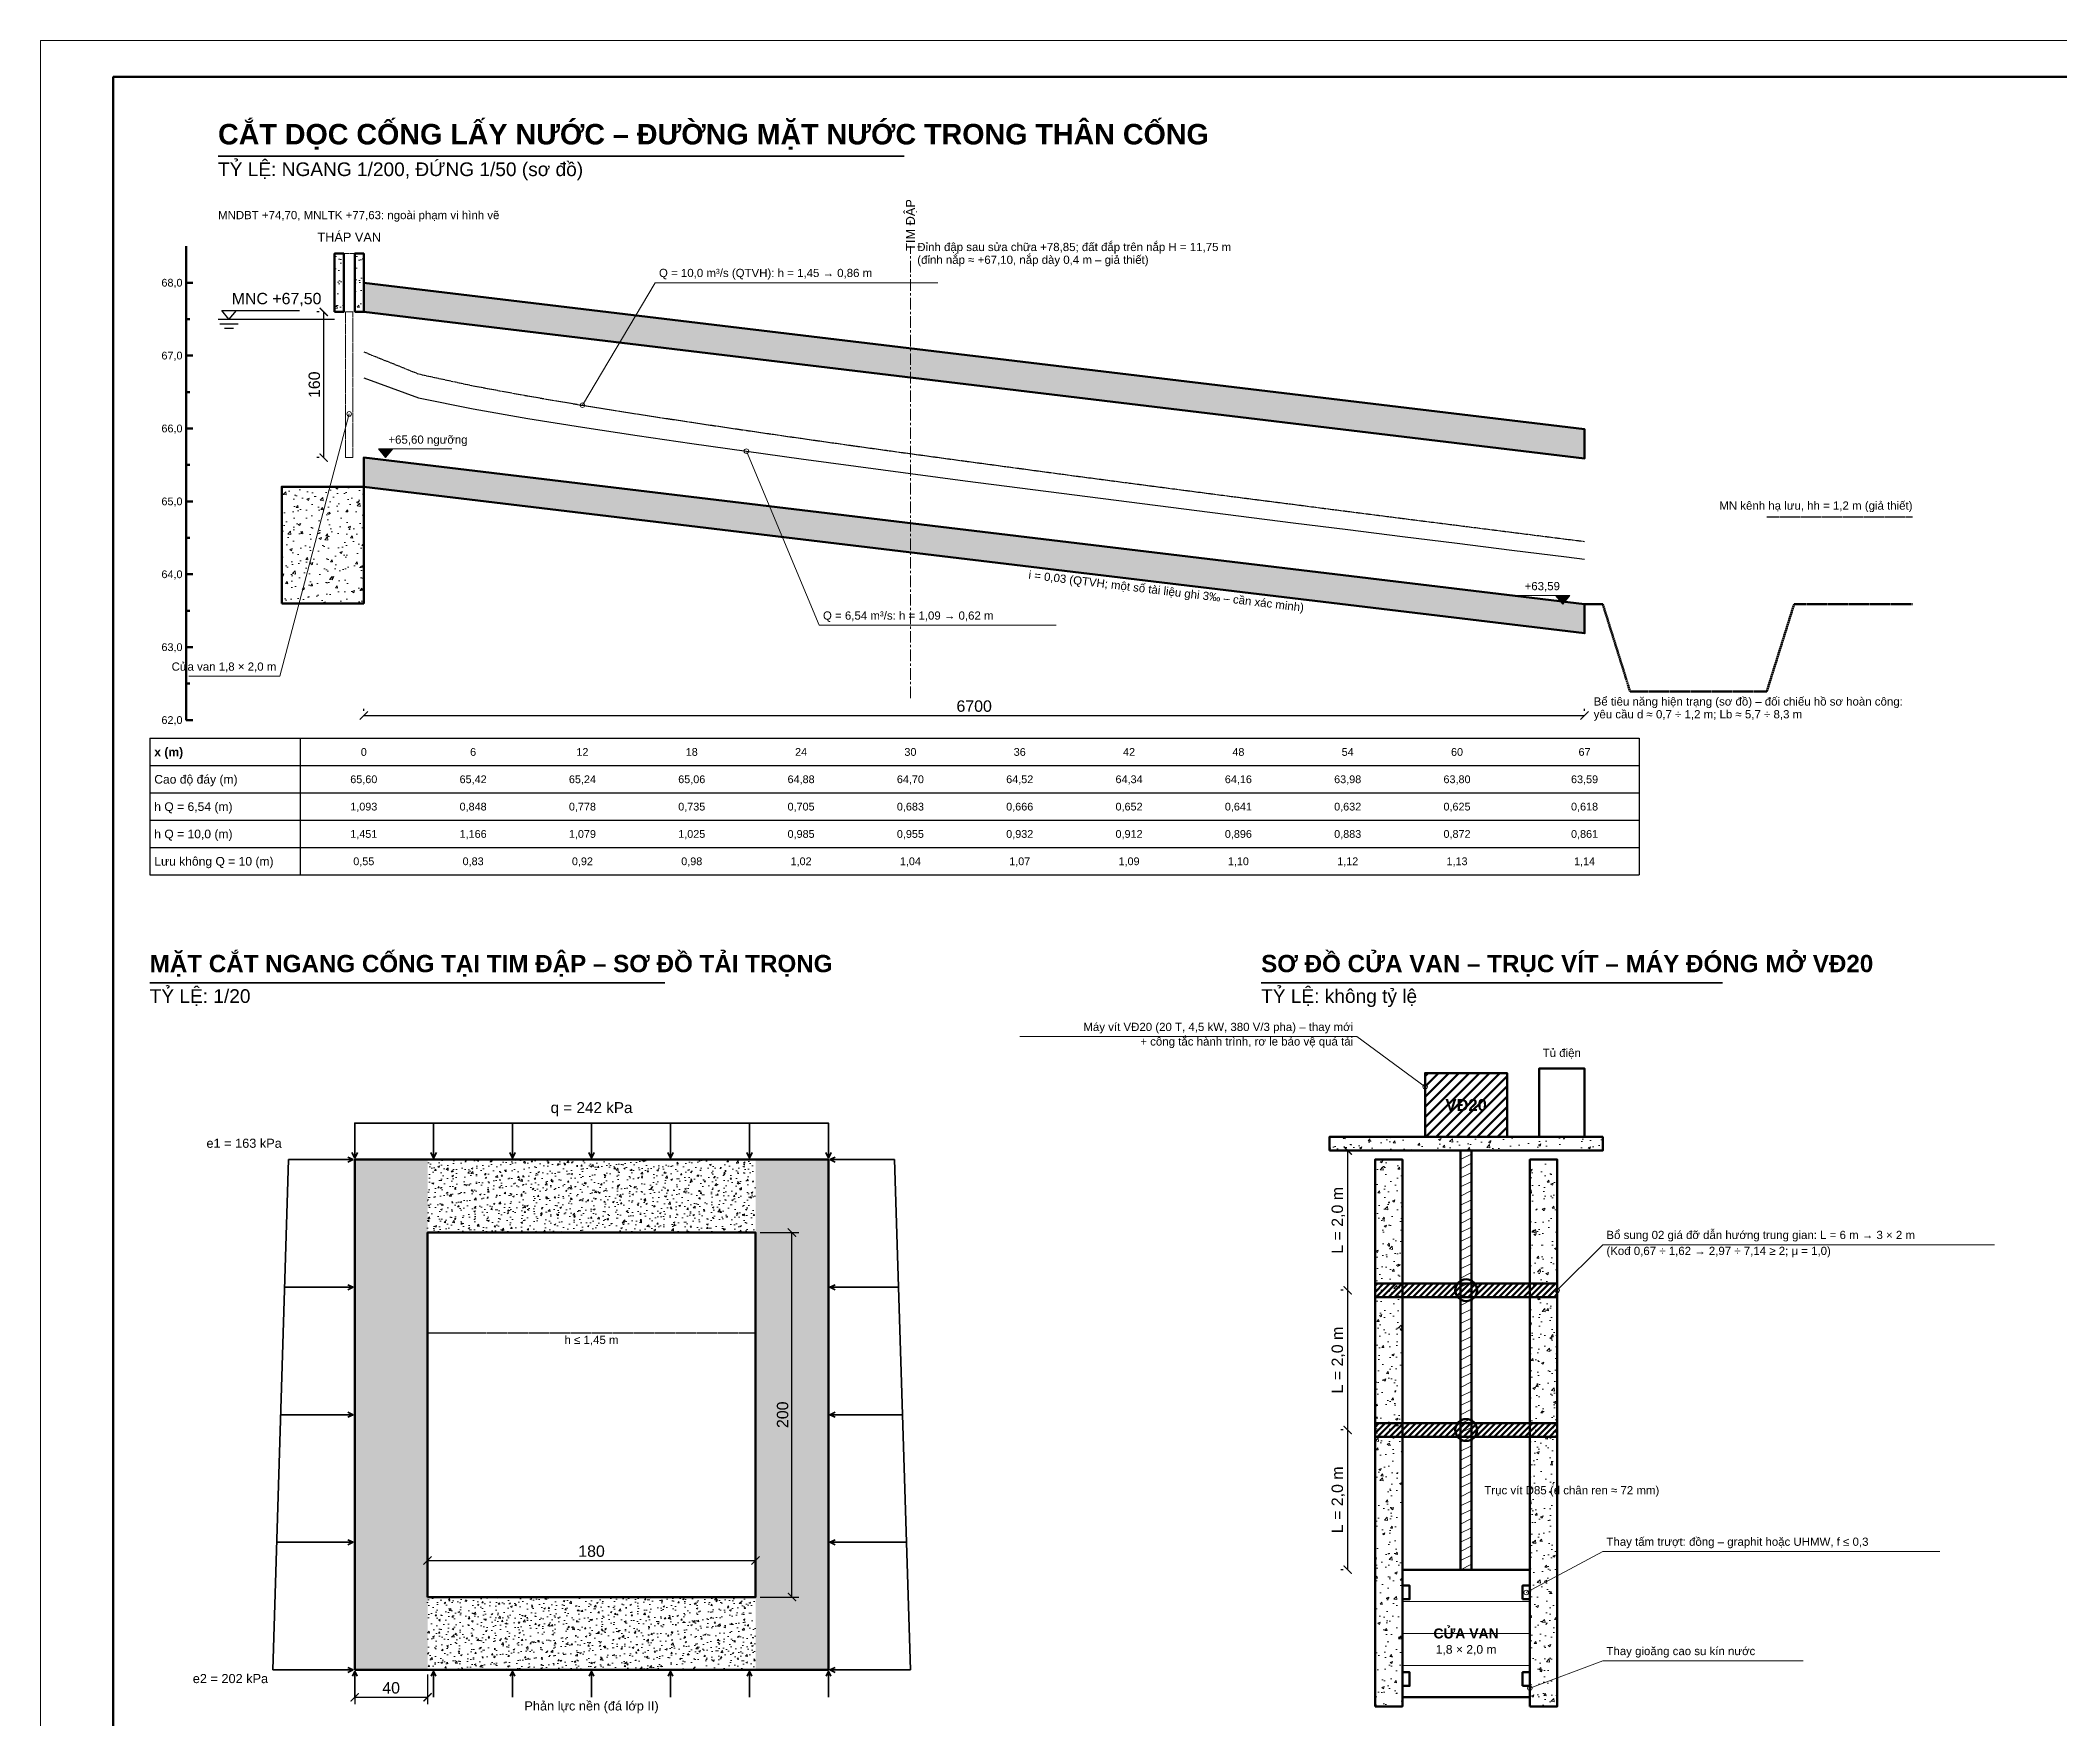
# Model space of a CAD drawing. Header units: millimetres. Extents: x 0 to 1189, y 0 to 841.
# Drawn here: x 0 to 554, y 381 to 841 of the extents above; entities that cross this region are included whole.
import ezdxf
from ezdxf.enums import TextEntityAlignment as Align

# ---------------------------------------------------------------- set-up
doc = ezdxf.new("R2010")
doc.units = ezdxf.units.MM
doc.linetypes.add('CENTER', pattern=[5.08, 3.175, -0.635, 0.635, -0.635])
doc.linetypes.add('DASHED', pattern=[1.524, 1.27, -0.254])
for name, color, linetype, lineweight in [('BANG', 7, 'CONTINUOUS', 25), ('CHU', 7, 'CONTINUOUS', 25), ('CHU_DAM', 7, 'CONTINUOUS', 35), ('CUNG_TRUOT', 6, 'CONTINUOUS', 35), ('HATCH', 8, 'CONTINUOUS', 13), ('KHUNG', 7, 'CONTINUOUS', 50), ('KICH_THUOC', 3, 'CONTINUOUS', 18), ('NET_CHINH', 7, 'CONTINUOUS', 50), ('NET_MANH', 8, 'CONTINUOUS', 18), ('NUOC', 5, 'CONTINUOUS', 25), ('SUA_CHUA', 1, 'CONTINUOUS', 50), ('TRUC', 1, 'CENTER', 18)]:
    doc.layers.add(name, color=color, linetype=linetype, lineweight=lineweight)
doc.styles.add('VN', font='arial.ttf')
doc.styles.add('VN_DAM', font='arialbd.ttf')
doc.dimstyles.new('KT', dxfattribs={"dimtxt": 2.5, "dimasz": 1.8, "dimexe": 1.5, "dimexo": 1, "dimgap": 0.8, "dimtad": 1, "dimdec": 0, "dimtxsty": 'VN', "dimblk": 'ARCHTICK', "dimcen": 2.5, "dimclrd": 3, "dimclre": 3, "dimclrt": 7, "dimazin": 3, "dimtfac": 1, "dimtmove": 0, "dimatfit": 3})

# ---------------------------------------------------------------- blocks, each defined once
blk = doc.blocks.new('_ARCHTICK')
at = {"color": 0, "linetype": 'BYBLOCK', "const_width": 0.15}
blk.add_lwpolyline([(-0.5, -0.5), (0.5, 0.5)], dxfattribs=at)

msp = doc.modelspace()

# ---------------------------------------------------------------- hatches: boundary and pattern name
at = {"layer": 'HATCH'}
h = msp.add_hatch(dxfattribs=at)
h.set_pattern_fill('AR-CONC', scale=0.0375)
h.paths.add_polyline_path([(80.75, 766.52), (83.25, 766.52), (83.25, 782.52), (80.75, 782.52)])
h = msp.add_hatch(dxfattribs=at)
h.set_pattern_fill('AR-CONC', scale=0.0375)
h.paths.add_polyline_path([(86.25, 766.52), (88.75, 766.52), (88.75, 782.52), (86.25, 782.52)])
h = msp.add_hatch(dxfattribs=at)
h.set_pattern_fill('AR-CONC', scale=0.0375)
h.paths.add_polyline_path([(88.75, 766.52), (423.75, 726.32), (423.75, 734.32), (88.75, 774.52)])
h = msp.add_hatch(dxfattribs=at)
h.set_pattern_fill('AR-CONC', scale=0.0375)
h.paths.add_polyline_path([(88.75, 718.52), (423.75, 678.32), (423.75, 686.32), (88.75, 726.52)])
h = msp.add_hatch(dxfattribs=at)
h.set_pattern_fill('AR-CONC', scale=0.0375)
h.paths.add_polyline_path([(66.25, 686.52), (88.75, 686.52), (88.75, 718.52), (66.25, 718.52)])
h = msp.add_hatch(dxfattribs=at)
h.set_pattern_fill('AR-CONC', scale=0.0375)
h.paths.add_polyline_path([(353.75, 536.415), (428.75, 536.415), (428.75, 540.165), (353.75, 540.165)])
h = msp.add_hatch(dxfattribs=at)
h.set_pattern_fill('AR-CONC', scale=0.025)
h.paths.add_polyline_path([(86.25, 393.915), (106.25, 393.915), (106.25, 533.915), (86.25, 533.915)])
h = msp.add_hatch(dxfattribs=at)
h.set_pattern_fill('AR-CONC', scale=0.025)
h.paths.add_polyline_path([(106.25, 513.915), (196.25, 513.915), (196.25, 533.915), (106.25, 533.915)])
h = msp.add_hatch(dxfattribs=at)
h.set_pattern_fill('AR-CONC', scale=0.025)
h.paths.add_polyline_path([(196.25, 393.915), (216.25, 393.915), (216.25, 533.915), (196.25, 533.915)])
h = msp.add_hatch(dxfattribs=at)
h.set_pattern_fill('AR-CONC', scale=0.0375)
h.paths.add_polyline_path([(366.25, 383.915), (373.75, 383.915), (373.75, 533.915), (366.25, 533.915)])
h = msp.add_hatch(dxfattribs=at)
h.set_pattern_fill('AR-CONC', scale=0.0375)
h.paths.add_polyline_path([(408.75, 383.915), (416.25, 383.915), (416.25, 533.915), (408.75, 533.915)])
h = msp.add_hatch(dxfattribs=at)
h.set_pattern_fill('AR-CONC', scale=0.025)
h.paths.add_polyline_path([(106.25, 393.915), (196.25, 393.915), (196.25, 413.915), (106.25, 413.915)])
at = {"layer": 'NET_MANH'}
h = msp.add_hatch(color=7, dxfattribs=at)
h.dxf.hatch_style = 1
h.paths.add_polyline_path([(94.75, 726.52), (92.75, 728.92), (96.75, 728.92)])
h = msp.add_hatch(color=7, dxfattribs=at)
h.dxf.hatch_style = 1
h.paths.add_polyline_path([(417.75, 686.32), (415.75, 688.72), (419.75, 688.72)])
at = {"layer": 'SUA_CHUA'}
h = msp.add_hatch(dxfattribs=at)
h.set_pattern_fill('ANSI31', color=1, scale=0.625)
h.paths.add_polyline_path([(380, 540.165), (402.5, 540.165), (402.5, 557.665), (380, 557.665)])
h = msp.add_hatch(dxfattribs=at)
h.set_pattern_fill('ANSI31', color=1, scale=0.375)
h.paths.add_polyline_path([(366.25, 496.206), (416.25, 496.206), (416.25, 499.956), (366.25, 499.956)])
h = msp.add_hatch(dxfattribs=at)
h.set_pattern_fill('ANSI31', color=1, scale=0.375)
h.paths.add_polyline_path([(366.25, 457.873), (416.25, 457.873), (416.25, 461.623), (366.25, 461.623)])

# ---------------------------------------------------------------- linework, layer by layer
at = {"layer": 'BANG'}
for p, q in [((30, 649.52), (438.75, 649.52)), ((30, 649.52), (30, 612.02)), ((71.25, 649.52), (71.25, 612.02)), ((438.75, 649.52), (438.75, 612.02)), ((30, 642.02), (438.75, 642.02)), ((30, 634.52), (438.75, 634.52)), ((30, 627.02), (438.75, 627.02)), ((30, 619.52), (438.75, 619.52)), ((30, 612.02), (438.75, 612.02))]:
    msp.add_line(p, q, dxfattribs=at)
at = {"layer": 'CHU_DAM'}
for p, q in [((48.75, 809.27), (237.075, 809.27)), ((30, 582.415), (171.36, 582.415)), ((335, 582.415), (461.635, 582.415))]:
    msp.add_line(p, q, dxfattribs=at)
at = {"layer": 'CUNG_TRUOT'}
for p, q in [((86.25, 543.915), (86.25, 534.29)), ((107.917, 543.915), (107.917, 534.29)), ((129.583, 543.915), (129.583, 534.29)), ((151.25, 543.915), (151.25, 534.29)), ((172.917, 543.915), (172.917, 534.29)), ((194.583, 543.915), (194.583, 534.29)), ((216.25, 543.915), (216.25, 534.29)), ((68.094, 533.915), (85.875, 533.915)), ((85.875, 533.915), (84.406, 534.609)), ((85.875, 533.915), (84.406, 533.22)), ((86.25, 534.29), (85.502, 535.872)), ((86.25, 534.29), (86.998, 535.872)), ((107.917, 534.29), (107.169, 535.872)), ((107.917, 534.29), (108.665, 535.872)), ((129.583, 534.29), (128.835, 535.872)), ((129.583, 534.29), (130.331, 535.872)), ((151.25, 534.29), (150.502, 535.872)), ((151.25, 534.29), (151.998, 535.872)), ((172.917, 534.29), (172.169, 535.872)), ((172.917, 534.29), (173.665, 535.872)), ((194.583, 534.29), (193.835, 535.872)), ((194.583, 534.29), (195.331, 535.872)), ((216.25, 534.29), (215.502, 535.872)), ((216.25, 534.29), (216.998, 535.872)), ((216.625, 533.915), (218.094, 534.609)), ((234.406, 533.915), (216.625, 533.915)), ((216.625, 533.915), (218.094, 533.22)), ((67.008, 498.915), (85.875, 498.915)), ((85.875, 498.915), (84.406, 499.609)), ((85.875, 498.915), (84.406, 498.22)), ((216.625, 498.915), (218.094, 499.609)), ((235.492, 498.915), (216.625, 498.915)), ((216.625, 498.915), (218.094, 498.22)), ((65.922, 463.915), (85.875, 463.915)), ((85.875, 463.915), (84.406, 464.609)), ((85.875, 463.915), (84.406, 463.22)), ((216.625, 463.915), (218.094, 464.609)), ((236.578, 463.915), (216.625, 463.915)), ((216.625, 463.915), (218.094, 463.22)), ((64.836, 428.915), (85.875, 428.915)), ((85.875, 428.915), (84.406, 429.609)), ((85.875, 428.915), (84.406, 428.22)), ((216.625, 428.915), (218.094, 429.609)), ((237.664, 428.915), (216.625, 428.915)), ((216.625, 428.915), (218.094, 428.22)), ((63.75, 393.915), (85.875, 393.915)), ((85.875, 393.915), (84.406, 394.609)), ((85.875, 393.915), (84.406, 393.22)), ((86.25, 393.54), (85.609, 392.184)), ((86.25, 386.415), (86.25, 393.54)), ((86.25, 393.54), (86.891, 392.184)), ((107.917, 393.54), (107.276, 392.184)), ((107.917, 386.415), (107.917, 393.54)), ((107.917, 393.54), (108.558, 392.184)), ((129.583, 393.54), (128.942, 392.184)), ((129.583, 386.415), (129.583, 393.54)), ((129.583, 393.54), (130.224, 392.184)), ((151.25, 393.54), (150.609, 392.184)), ((151.25, 386.415), (151.25, 393.54)), ((151.25, 393.54), (151.891, 392.184)), ((172.917, 393.54), (172.276, 392.184)), ((172.917, 386.415), (172.917, 393.54)), ((172.917, 393.54), (173.558, 392.184)), ((194.583, 393.54), (193.942, 392.184)), ((194.583, 386.415), (194.583, 393.54)), ((194.583, 393.54), (195.224, 392.184)), ((216.25, 393.54), (215.609, 392.184)), ((216.25, 386.415), (216.25, 393.54)), ((216.25, 393.54), (216.891, 392.184)), ((216.625, 393.915), (218.094, 394.609)), ((238.75, 393.915), (216.625, 393.915)), ((216.625, 393.915), (218.094, 393.22))]:
    msp.add_line(p, q, dxfattribs=at)
msp.add_lwpolyline([(86.25, 543.915), (216.25, 543.915), (216.25, 543.927), (86.25, 543.927)], close=True, dxfattribs=at)
for points in [[(68.094, 533.915), (63.75, 393.915)], [(234.406, 533.915), (238.75, 393.915)]]:
    msp.add_lwpolyline(points, dxfattribs=at)
at = {"layer": 'KHUNG'}
msp.add_lwpolyline([(20, 10), (1179, 10), (1179, 831), (20, 831)], close=True, dxfattribs=at)
at = {"layer": 'NET_CHINH'}
for p, q in [((40, 654.52), (40, 784.52)), ((40, 774.52), (41.875, 774.52)), ((40, 764.52), (41, 764.52)), ((40, 754.52), (41.875, 754.52)), ((40, 744.52), (41, 744.52)), ((40, 734.52), (41.875, 734.52)), ((40, 724.52), (41, 724.52)), ((40, 714.52), (41.875, 714.52)), ((40, 704.52), (41, 704.52)), ((40, 694.52), (41.875, 694.52)), ((40, 684.52), (41, 684.52)), ((423.75, 686.32), (428.75, 686.32)), ((40, 674.52), (41.875, 674.52)), ((40, 664.52), (41, 664.52)), ((40, 654.52), (41.875, 654.52)), ((389.75, 421.415), (389.75, 536.415)), ((392.75, 421.415), (392.75, 536.415))]:
    msp.add_line(p, q, dxfattribs=at)
for points in [[(80.75, 766.52), (83.25, 766.52), (83.25, 782.52), (80.75, 782.52)], [(86.25, 766.52), (88.75, 766.52), (88.75, 782.52), (86.25, 782.52)], [(88.75, 766.52), (423.75, 726.32), (423.75, 734.32), (88.75, 774.52)], [(88.75, 718.52), (423.75, 678.32), (423.75, 686.32), (88.75, 726.52)], [(66.25, 686.52), (88.75, 686.52), (88.75, 718.52), (66.25, 718.52)], [(353.75, 536.415), (428.75, 536.415), (428.75, 540.165), (353.75, 540.165)], [(86.25, 393.915), (216.25, 393.915), (216.25, 533.915), (86.25, 533.915)], [(366.25, 383.915), (373.75, 383.915), (373.75, 533.915), (366.25, 533.915)], [(408.75, 383.915), (416.25, 383.915), (416.25, 533.915), (408.75, 533.915)], [(106.25, 413.915), (196.25, 413.915), (196.25, 513.915), (106.25, 513.915)], [(373.75, 386.415), (408.75, 386.415), (408.75, 421.415), (373.75, 421.415)]]:
    msp.add_lwpolyline(points, close=True, dxfattribs=at)
at = {"layer": 'NET_CHINH', "linetype": 'DASHED', "ltscale": 0.375}
msp.add_lwpolyline([(428.75, 686.32), (436.25, 662.32), (473.75, 662.32), (481.25, 686.32), (513.75, 686.32)], dxfattribs=at)
at = {"layer": 'NET_MANH', "linetype": 'DASHED', "ltscale": 0.375}
msp.add_line((80.75, 782.52), (88.75, 782.52), dxfattribs=at)
at = {"layer": 'NET_MANH'}
for p, q in [((148.75, 740.9), (168.75, 774.52)), ((168.75, 774.52), (246.25, 774.52)), ((84.75, 738.52), (65.75, 666.52)), ((92.75, 728.92), (112.885, 728.92)), ((193.75, 728.3), (213.75, 680.52)), ((419.75, 688.72), (405.25, 688.72)), ((213.75, 680.52), (278.75, 680.52)), ((65.75, 666.52), (40.75, 666.52)), ((361.25, 567.665), (268.75, 567.665)), ((380, 553.915), (361.25, 567.665)), ((389.75, 533.915), (392.75, 535.415)), ((389.75, 531.415), (392.75, 532.915)), ((389.75, 528.915), (392.75, 530.415)), ((389.75, 526.415), (392.75, 527.915)), ((389.75, 523.915), (392.75, 525.415)), ((389.75, 521.415), (392.75, 522.915)), ((389.75, 518.915), (392.75, 520.415)), ((389.75, 516.415), (392.75, 517.915)), ((389.75, 513.915), (392.75, 515.415)), ((389.75, 511.415), (392.75, 512.915)), ((389.75, 508.915), (392.75, 510.415)), ((416.25, 498.081), (428.75, 510.581)), ((428.75, 510.581), (536.25, 510.581)), ((389.75, 506.415), (392.75, 507.915)), ((389.75, 503.915), (392.75, 505.415)), ((389.75, 501.415), (392.75, 502.915)), ((389.75, 498.915), (392.75, 500.415)), ((389.75, 496.415), (392.75, 497.915)), ((389.75, 493.915), (392.75, 495.415)), ((389.75, 491.415), (392.75, 492.915)), ((389.75, 488.915), (392.75, 490.415)), ((389.75, 486.415), (392.75, 487.915)), ((389.75, 483.915), (392.75, 485.415)), ((389.75, 481.415), (392.75, 482.915)), ((389.75, 478.915), (392.75, 480.415)), ((389.75, 476.415), (392.75, 477.915)), ((389.75, 473.915), (392.75, 475.415)), ((389.75, 471.415), (392.75, 472.915)), ((389.75, 468.915), (392.75, 470.415)), ((389.75, 466.415), (392.75, 467.915)), ((389.75, 463.915), (392.75, 465.415)), ((389.75, 461.415), (392.75, 462.915)), ((389.75, 458.915), (392.75, 460.415)), ((389.75, 456.415), (392.75, 457.915)), ((389.75, 453.915), (392.75, 455.415)), ((389.75, 451.415), (392.75, 452.915)), ((389.75, 448.915), (392.75, 450.415)), ((389.75, 446.415), (392.75, 447.915)), ((389.75, 443.915), (392.75, 445.415)), ((389.75, 441.415), (392.75, 442.915)), ((389.75, 438.915), (392.75, 440.415)), ((389.75, 436.415), (392.75, 437.915)), ((389.75, 433.915), (392.75, 435.415)), ((389.75, 431.415), (392.75, 432.915)), ((389.75, 428.915), (392.75, 430.415)), ((389.75, 426.415), (392.75, 427.915)), ((389.75, 423.915), (392.75, 425.415)), ((389.75, 421.415), (392.75, 422.915)), ((407.75, 415.165), (428.75, 426.415)), ((428.75, 426.415), (521.25, 426.415)), ((373.75, 412.665), (408.75, 412.665)), ((373.75, 403.915), (408.75, 403.915)), ((373.75, 395.165), (408.75, 395.165)), ((408.75, 388.915), (428.75, 396.415)), ((428.75, 396.415), (483.75, 396.415))]:
    msp.add_line(p, q, dxfattribs=at)
for points in [[(0, 0), (1189, 0), (1189, 841), (0, 841)], [(94.75, 726.52), (92.75, 728.92), (96.75, 728.92)], [(417.75, 686.32), (415.75, 688.72), (419.75, 688.72)]]:
    msp.add_lwpolyline(points, close=True, dxfattribs=at)
at = {"layer": 'NET_MANH', "linetype": 'DASHED', "ltscale": 0.25}
msp.add_lwpolyline([(83.75, 726.52), (85.75, 726.52), (85.75, 766.52), (83.75, 766.52)], close=True, dxfattribs=at)
at = {"layer": 'NET_MANH'}
for centre in [(84.75, 738.52), (148.75, 740.9), (193.75, 728.3), (380, 553.915), (416.25, 498.081), (407.75, 415.165), (408.75, 388.915)]:
    msp.add_circle(centre, 0.625, dxfattribs=at)
at = {"layer": 'NUOC'}
for p, q in [((49.75, 766.92), (71.125, 766.92)), ((48.75, 764.52), (80.75, 764.52)), ((49.25, 763.27), (54.25, 763.27)), ((50.5, 762.02), (53, 762.02))]:
    msp.add_line(p, q, dxfattribs=at)
at = {"layer": 'NUOC', "linetype": 'DASHED', "ltscale": 0.375}
msp.add_line((473.75, 710.32), (513.75, 710.32), dxfattribs=at)
at = {"layer": 'NUOC', "color": 1, "linetype": 'DASHED', "ltscale": 0.375}
msp.add_line((106.25, 486.415), (196.25, 486.415), dxfattribs=at)
at = {"layer": 'NUOC'}
msp.add_lwpolyline([(51.75, 764.52), (49.75, 766.92), (53.75, 766.92)], close=True, dxfattribs=at)
at = {"layer": 'NUOC', "color": 1, "linetype": 'DASHED', "ltscale": 0.375}
msp.add_lwpolyline([(88.75, 755.54), (103.75, 749.5), (118.75, 746.24), (133.75, 743.46), (148.75, 740.9), (163.75, 738.5), (178.75, 736.22), (193.75, 734), (208.75, 731.82), (223.75, 729.7), (238.75, 727.62), (253.75, 725.58), (268.75, 723.56), (283.75, 721.54), (298.75, 719.56), (313.75, 717.6), (328.75, 715.64), (343.75, 713.72), (358.75, 711.78), (373.75, 709.86), (388.75, 707.96), (403.75, 706.06), (418.75, 704.16), (423.75, 703.54)], dxfattribs=at)
at = {"layer": 'NUOC', "color": 5, "linetype": 'CONTINUOUS', "ltscale": 0.375}
msp.add_lwpolyline([(88.75, 748.38), (103.75, 742.9), (118.75, 739.88), (133.75, 737.28), (148.75, 734.88), (163.75, 732.62), (178.75, 730.42), (193.75, 728.3), (208.75, 726.22), (223.75, 724.18), (238.75, 722.18), (253.75, 720.2), (268.75, 718.24), (283.75, 716.3), (298.75, 714.36), (313.75, 712.46), (328.75, 710.54), (343.75, 708.66), (358.75, 706.76), (373.75, 704.9), (388.75, 703.02), (403.75, 701.16), (418.75, 699.3), (423.75, 698.68)], dxfattribs=at)
at = {"layer": 'SUA_CHUA'}
for points in [[(380, 540.165), (402.5, 540.165), (402.5, 557.665), (380, 557.665)], [(411.25, 540.165), (423.75, 540.165), (423.75, 558.915), (411.25, 558.915)], [(366.25, 496.206), (416.25, 496.206), (416.25, 499.956), (366.25, 499.956)], [(366.25, 457.873), (416.25, 457.873), (416.25, 461.623), (366.25, 461.623)], [(373.75, 413.29), (375.75, 413.29), (375.75, 417.04), (373.75, 417.04)], [(406.75, 413.29), (408.75, 413.29), (408.75, 417.04), (406.75, 417.04)], [(373.75, 389.54), (375.75, 389.54), (375.75, 393.29), (373.75, 393.29)], [(406.75, 389.54), (408.75, 389.54), (408.75, 393.29), (406.75, 393.29)]]:
    msp.add_lwpolyline(points, close=True, dxfattribs=at)
for centre in [(391.25, 498.081), (391.25, 459.748)]:
    msp.add_circle(centre, 3, dxfattribs=at)
at = {"layer": 'TRUC'}
msp.add_line((238.75, 660.52), (238.75, 784.52), dxfattribs=at)

# ---------------------------------------------------------------- texts
at = {"layer": 'CHU', "style": 'VN'}
for s, height, p in [('TỶ LỆ: NGANG 1/200, ĐỨNG 1/50 (sơ đồ)', 3.75, (48.75, 802.645)), ('Đỉnh đập sau sửa chữa +78,85; đất đắp trên nắp H = 11,75 m', 2.25, (240.625, 782.52)), ('(đỉnh nắp ≈ +67,10, nắp dày 0,4 m – giả thiết)', 2.25, (240.625, 779.02)), ('Q = 10,0 m³/s (QTVH): h = 1,45 → 0,86 m', 2.25, (169.75, 775.395)), ('MNC +67,50', 3.125, (52.5, 767.67)), ('+65,60 ngưỡng', 2.25, (95.5, 729.67)), ('Q = 6,54 m³/s: h = 1,09 → 0,62 m', 2.25, (214.75, 681.395)), ('Bể tiêu năng hiện trạng (sơ đồ) – đối chiếu hồ sơ hoàn công:', 2.25, (426.25, 657.82)), ('yêu cầu d ≈ 0,7 ÷ 1,2 m; Lb ≈ 5,7 ÷ 8,3 m', 2.25, (426.25, 654.32)), ('TỶ LỆ: 1/20', 3.75, (30, 575.79)), ('TỶ LỆ: không tỷ lệ', 3.75, (335, 575.79)), ('(Kođ 0,67 ÷ 1,62 → 2,97 ÷ 7,14 ≥ 2; μ = 1,0)', 2.25, (429.75, 507.081)), ('Bổ sung 02 giá đỡ dẫn hướng trung gian: L = 6 m → 3 × 2 m', 2.25, (429.75, 511.456)), ('Trục vít D85 (d chân ren ≈ 72 mm)', 2.25, (396.25, 441.415)), ('Thay tấm trượt: đồng – graphit hoặc UHMW, f ≤ 0,3', 2.25, (429.75, 427.29)), ('Thay gioăng cao su kín nước', 2.25, (429.75, 397.29))]:
    msp.add_text(s, height=height, dxfattribs=at).set_placement(p, align=Align.BOTTOM_LEFT)
msp.add_text('TIM ĐẬP', height=2.5, rotation=90, dxfattribs=at).set_placement((237.5, 783.27), align=Align.TOP_LEFT)
for s, height, p in [('THÁP VAN', 2.5, (84.75, 785.02)), ('Tủ điện', 2.25, (417.5, 561.415))]:
    msp.add_text(s, height=height, dxfattribs=at).set_placement(p, align=Align.BOTTOM_CENTER)
for s, p in [('68,0', (39, 774.52)), ('67,0', (39, 754.52)), ('66,0', (39, 734.52)), ('65,0', (39, 714.52)), ('64,0', (39, 694.52)), ('63,0', (39, 674.52)), ('62,0', (39, 654.52))]:
    msp.add_text(s, height=2.125, dxfattribs=at).set_placement(p, align=Align.MIDDLE_RIGHT)
msp.add_text('i = 0,03 (QTVH; một số tài liệu ghi 3‰ – cần xác minh)', height=2.25, rotation=-6.84277, dxfattribs=at).set_placement((308.75, 688.12), align=Align.BOTTOM_CENTER)
for s, p in [('+63,59', (417, 689.47)), ('Cửa van 1,8 × 2,0 m', (64.75, 667.395)), ('Máy vít VĐ20 (20 T, 4,5 kW, 380 V/3 pha) – thay mới', (360.25, 568.54)), ('+ công tắc hành trình, rơ le bảo vệ quá tải', (360.25, 564.54))]:
    msp.add_text(s, height=2.25, dxfattribs=at).set_placement(p, align=Align.BOTTOM_RIGHT)
for s, height, p in [('0', 2.125, (88.75, 645.77)), ('6', 2.125, (118.75, 645.77)), ('12', 2.125, (148.75, 645.77)), ('18', 2.125, (178.75, 645.77)), ('24', 2.125, (208.75, 645.77)), ('30', 2.125, (238.75, 645.77)), ('36', 2.125, (268.75, 645.77)), ('42', 2.125, (298.75, 645.77)), ('48', 2.125, (328.75, 645.77)), ('54', 2.125, (358.75, 645.77)), ('60', 2.125, (388.75, 645.77)), ('67', 2.125, (423.75, 645.77)), ('65,60', 2.125, (88.75, 638.27)), ('65,42', 2.125, (118.75, 638.27)), ('65,24', 2.125, (148.75, 638.27)), ('65,06', 2.125, (178.75, 638.27)), ('64,88', 2.125, (208.75, 638.27)), ('64,70', 2.125, (238.75, 638.27)), ('64,52', 2.125, (268.75, 638.27)), ('64,34', 2.125, (298.75, 638.27)), ('64,16', 2.125, (328.75, 638.27)), ('63,98', 2.125, (358.75, 638.27)), ('63,80', 2.125, (388.75, 638.27)), ('63,59', 2.125, (423.75, 638.27)), ('1,093', 2.125, (88.75, 630.77)), ('0,848', 2.125, (118.75, 630.77)), ('0,778', 2.125, (148.75, 630.77)), ('0,735', 2.125, (178.75, 630.77)), ('0,705', 2.125, (208.75, 630.77)), ('0,683', 2.125, (238.75, 630.77)), ('0,666', 2.125, (268.75, 630.77)), ('0,652', 2.125, (298.75, 630.77)), ('0,641', 2.125, (328.75, 630.77)), ('0,632', 2.125, (358.75, 630.77)), ('0,625', 2.125, (388.75, 630.77)), ('0,618', 2.125, (423.75, 630.77)), ('1,451', 2.125, (88.75, 623.27)), ('1,166', 2.125, (118.75, 623.27)), ('1,079', 2.125, (148.75, 623.27)), ('1,025', 2.125, (178.75, 623.27)), ('0,985', 2.125, (208.75, 623.27)), ('0,955', 2.125, (238.75, 623.27)), ('0,932', 2.125, (268.75, 623.27)), ('0,912', 2.125, (298.75, 623.27)), ('0,896', 2.125, (328.75, 623.27)), ('0,883', 2.125, (358.75, 623.27)), ('0,872', 2.125, (388.75, 623.27)), ('0,861', 2.125, (423.75, 623.27)), ('0,55', 2.125, (88.75, 615.77)), ('0,83', 2.125, (118.75, 615.77)), ('0,92', 2.125, (148.75, 615.77)), ('0,98', 2.125, (178.75, 615.77)), ('1,02', 2.125, (208.75, 615.77)), ('1,04', 2.125, (238.75, 615.77)), ('1,07', 2.125, (268.75, 615.77)), ('1,09', 2.125, (298.75, 615.77)), ('1,10', 2.125, (328.75, 615.77)), ('1,12', 2.125, (358.75, 615.77)), ('1,13', 2.125, (388.75, 615.77)), ('1,14', 2.125, (423.75, 615.77)), ('1,8 × 2,0 m', 2.375, (391.25, 399.54))]:
    msp.add_text(s, height=height, dxfattribs=at).set_placement(p, align=Align.MIDDLE_CENTER)
for s, p in [('Cao độ đáy (m)', (31.25, 638.27)), ('h Q = 6,54 (m)', (31.25, 630.77)), ('h Q = 10,0 (m)', (31.25, 623.27)), ('Lưu không Q = 10 (m)', (31.25, 615.77))]:
    msp.add_text(s, height=2.375, dxfattribs=at).set_placement(p, align=Align.MIDDLE_LEFT)
at = {"layer": 'CHU_DAM', "style": 'VN_DAM'}
for s, height, p in [('CẮT DỌC CỐNG LẤY NƯỚC – ĐƯỜNG MẶT NƯỚC TRONG THÂN CỐNG', 5.625, (48.75, 810.77)), ('MẶT CẮT NGANG CỐNG TẠI TIM ĐẬP – SƠ ĐỒ TẢI TRỌNG', 4.75, (30, 583.915)), ('SƠ ĐỒ CỬA VAN – TRỤC VÍT – MÁY ĐÓNG MỞ VĐ20', 4.75, (335, 583.915))]:
    msp.add_text(s, height=height, dxfattribs=at).set_placement(p, align=Align.BOTTOM_LEFT)
msp.add_text('x (m)', height=2.375, dxfattribs=at).set_placement((31.25, 645.77), align=Align.MIDDLE_LEFT)
for s, height, p in [('VĐ20', 3.25, (391.25, 548.915)), ('CỬA VAN', 2.75, (391.25, 403.915))]:
    msp.add_text(s, height=height, dxfattribs=at).set_placement(p, align=Align.MIDDLE_CENTER)
at = {"layer": 'CUNG_TRUOT', "style": 'VN'}
for s, height, p in [('q = 242 kPa', 3, (151.25, 545.79)), ('Phản lực nền (đá lớp II)', 2.5, (151.25, 382.04))]:
    msp.add_text(s, height=height, dxfattribs=at).set_placement(p, align=Align.BOTTOM_CENTER)
for s, p in [('e1 = 163 kPa', (66.25, 536.415)), ('e2 = 202 kPa', (62.5, 389.54))]:
    msp.add_text(s, height=2.5, dxfattribs=at).set_placement(p, align=Align.BOTTOM_RIGHT)
at = {"layer": 'NUOC', "style": 'VN'}
msp.add_text('MNDBT +74,70, MNLTK +77,63: ngoài phạm vi hình vẽ', height=2.25, dxfattribs=at).set_placement((48.75, 791.27), align=Align.BOTTOM_LEFT)
msp.add_text('MN kênh hạ lưu, hh = 1,2 m (giả thiết)', height=2.25, dxfattribs=at).set_placement((513.75, 711.57), align=Align.BOTTOM_RIGHT)
msp.add_text('h ≤ 1,45 m', height=2.25, dxfattribs=at).set_placement((151.25, 482.665), align=Align.BOTTOM_CENTER)

# ---------------------------------------------------------------- dimensions: what is measured, and where the dimension line sits
at = {"layer": 'KICH_THUOC'}
for base, p1, p2, override in [((77.75, 726.52), (77.75, 726.52), (77.75, 766.52), {"dimscale": 1.25, "dimtxt": 2.5, "dimlfac": 4}), ((206.25, 413.915), (196.25, 413.915), (196.25, 513.915), {"dimscale": 1.25, "dimtxt": 2.5, "dimlfac": 2})]:
    msp.add_linear_dim(base=base, p1=p1, p2=p2, angle=90, dimstyle='KT', override=override, dxfattribs=at).render()
for base, p1, p2, override in [((88.75, 655.77), (88.75, 655.77), (423.75, 655.77), {"dimscale": 1.25, "dimtxt": 2.5, "dimlfac": 20}), ((106.25, 423.915), (106.25, 413.915), (196.25, 413.915), {"dimscale": 1.25, "dimtxt": 2.5, "dimlfac": 2})]:
    msp.add_linear_dim(base=base, p1=p1, p2=p2, dimstyle='KT', override=override, dxfattribs=at).render()
for base, p1, p2 in [((358.75, 498.081), (358.75, 498.081), (358.75, 536.415)), ((358.75, 459.748), (358.75, 459.748), (358.75, 498.081)), ((358.75, 421.415), (358.75, 421.415), (358.75, 459.748))]:
    msp.add_linear_dim(base=base, p1=p1, p2=p2, angle=90, text='L = 2,0 m', dimstyle='KT', override={"dimscale": 1.25, "dimtxt": 2.5, "dimlfac": 0.08}, dxfattribs=at).render()
msp.add_linear_dim(base=(86.25, 386.415), p1=(86.25, 393.915), p2=(106.25, 393.915), text='40', dimstyle='KT', override={"dimscale": 1.25, "dimtxt": 2.5, "dimlfac": 2}, dxfattribs=at).render()

doc.saveas('drawing.dxf')
